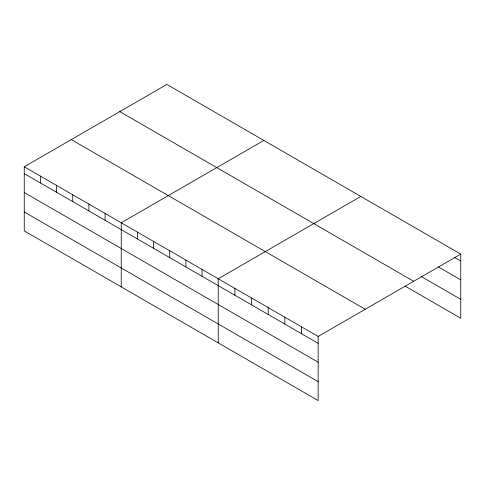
<?xml version="1.0" encoding="UTF-8"?>
<svg xmlns="http://www.w3.org/2000/svg" width="485" height="485" viewBox="0 0 485 485"><rect width="100%" height="100%" fill="white"/><g stroke="black" fill="none" stroke-linecap="round" stroke-linejoin="round"><path stroke-width="0.73" d="M24.25 166.767L318.148 336.451L318.148 400.561L24.25 230.878L24.25 166.767L166.852 84.438L460.75 254.122L460.75 318.233L405.024 286.059M263.834 140.438L121.238 222.767L121.238 286.871M360.822 196.431L218.226 278.76L218.226 342.865M318.148 336.451L460.75 254.122M454.342 257.28L460.75 260.978M438.331 266.926L460.75 279.869M421.035 276.408L460.75 299.336M119.789 111.611L413.693 281.294M71.307 139.601L365.211 309.284M24.25 173.624L318.148 343.307M24.25 192.521L318.148 362.198M24.25 211.981L318.148 381.665M301.494 326.835L301.494 333.692M284.84 317.22L284.84 324.077M268.187 307.605L268.187 314.462M251.533 297.99L251.533 304.847M234.879 288.375L234.879 295.232M202.057 269.43L202.057 276.286M185.894 260.093L185.894 266.95M169.732 250.763L169.732 257.62M153.569 241.427L153.569 248.284M137.4 232.097L137.4 238.953M105.075 213.43L105.075 220.287M88.907 204.1L88.907 210.957M72.744 194.77L72.744 201.621M56.581 185.434L56.581 192.29M40.413 176.103L40.413 182.96"/></g></svg>
